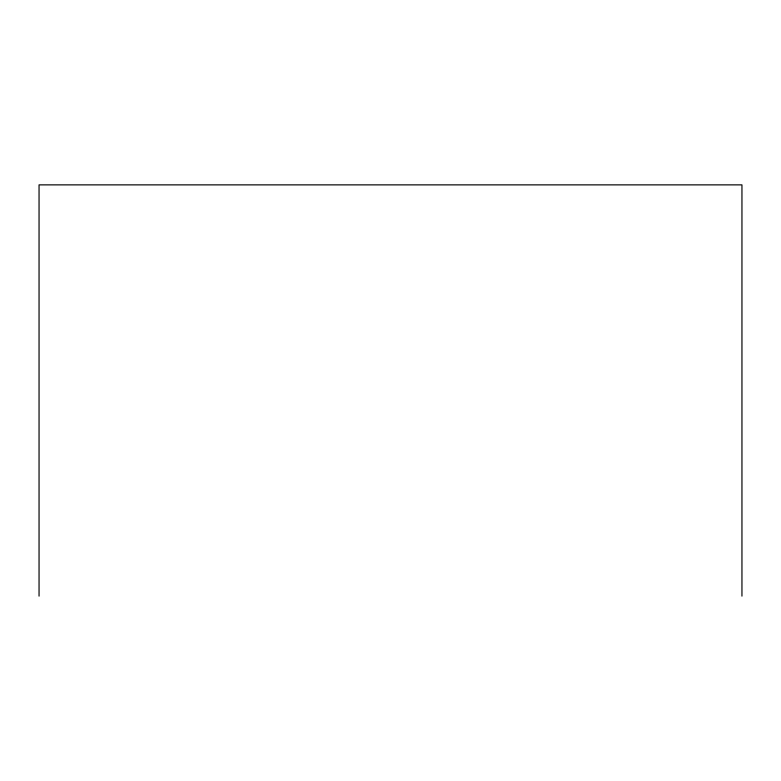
<?xml version="1.0" encoding="UTF-8"?>
<svg xmlns="http://www.w3.org/2000/svg" width="781" height="781" viewBox="0 0 781 781"><rect width="100%" height="100%" fill="white"/><g stroke="black" fill="none" stroke-linecap="round" stroke-linejoin="round"><path stroke-width="1.17" d="M741.95 596.128L741.95 184.872L39.05 184.872L39.05 596.128"/></g></svg>
